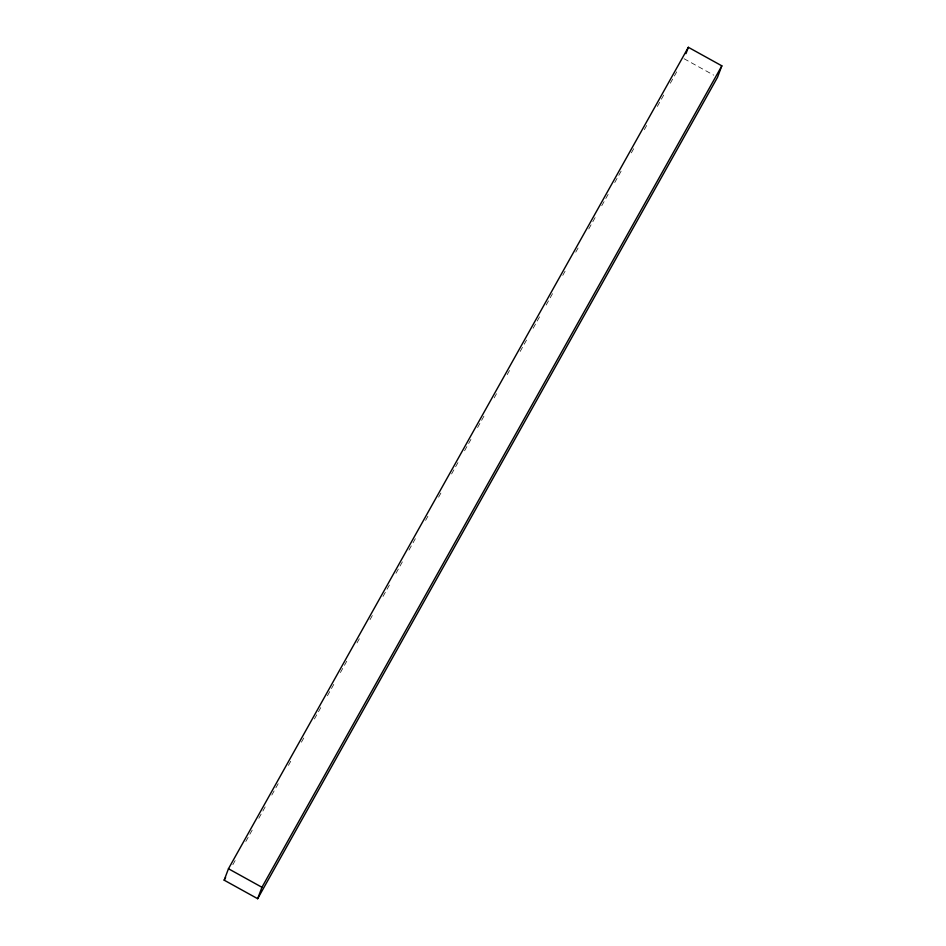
<?xml version="1.0" encoding="UTF-8"?>
<svg xmlns="http://www.w3.org/2000/svg" width="946" height="946" viewBox="0 0 946 946"><rect width="100%" height="100%" fill="white"/><g stroke="black" fill="none" stroke-linecap="round" stroke-linejoin="round"><path stroke-width="0.71" stroke-dasharray="4.73 3.55" d="M232.834 864.691L235.72 859.536M245.818 841.479L252.322 829.879M258.814 818.266L265.318 806.666M271.809 795.066L278.313 783.454M288.424 765.397L291.309 760.241M301.419 742.184L304.305 737.029M314.415 718.972L320.907 707.372M327.411 695.759L333.903 684.159M340.406 672.559L346.898 660.947M357.009 642.89L359.894 637.734M370.004 619.677L372.89 614.522M383 596.465L389.492 584.865M395.996 573.252L402.488 561.652M408.991 550.052L415.483 538.44M425.594 520.383L428.479 515.227M438.589 497.17L441.475 492.015M451.585 473.958L458.077 462.358M464.581 450.745L471.073 439.145M477.576 427.545L484.068 415.933M494.179 397.876L497.064 392.72M507.174 374.663L510.06 369.508M520.17 351.451L526.662 339.851M533.166 328.238L539.658 316.638M546.161 305.038L552.653 293.426M562.764 275.369L565.649 270.213M575.759 252.156L578.645 247.001M588.755 228.944L595.259 217.344M601.751 205.731L608.254 194.131M614.746 182.531L621.25 170.919M631.349 152.862L634.234 147.706M644.344 129.649L647.23 124.494M657.34 106.437L663.844 94.837M670.336 83.224L676.839 71.624M684.053 58.723L713.674 75.124"/><path stroke-width="1.42" d="M224.167 880.17L228.459 868.747L688.345 47.3L721.833 65.83L717.541 77.253L257.655 898.7L224.167 880.17L225.609 877.592M257.655 898.7L261.947 887.277L721.833 65.83M685.968 53.65L688.345 47.3M228.459 868.747L261.947 887.277"/></g></svg>
